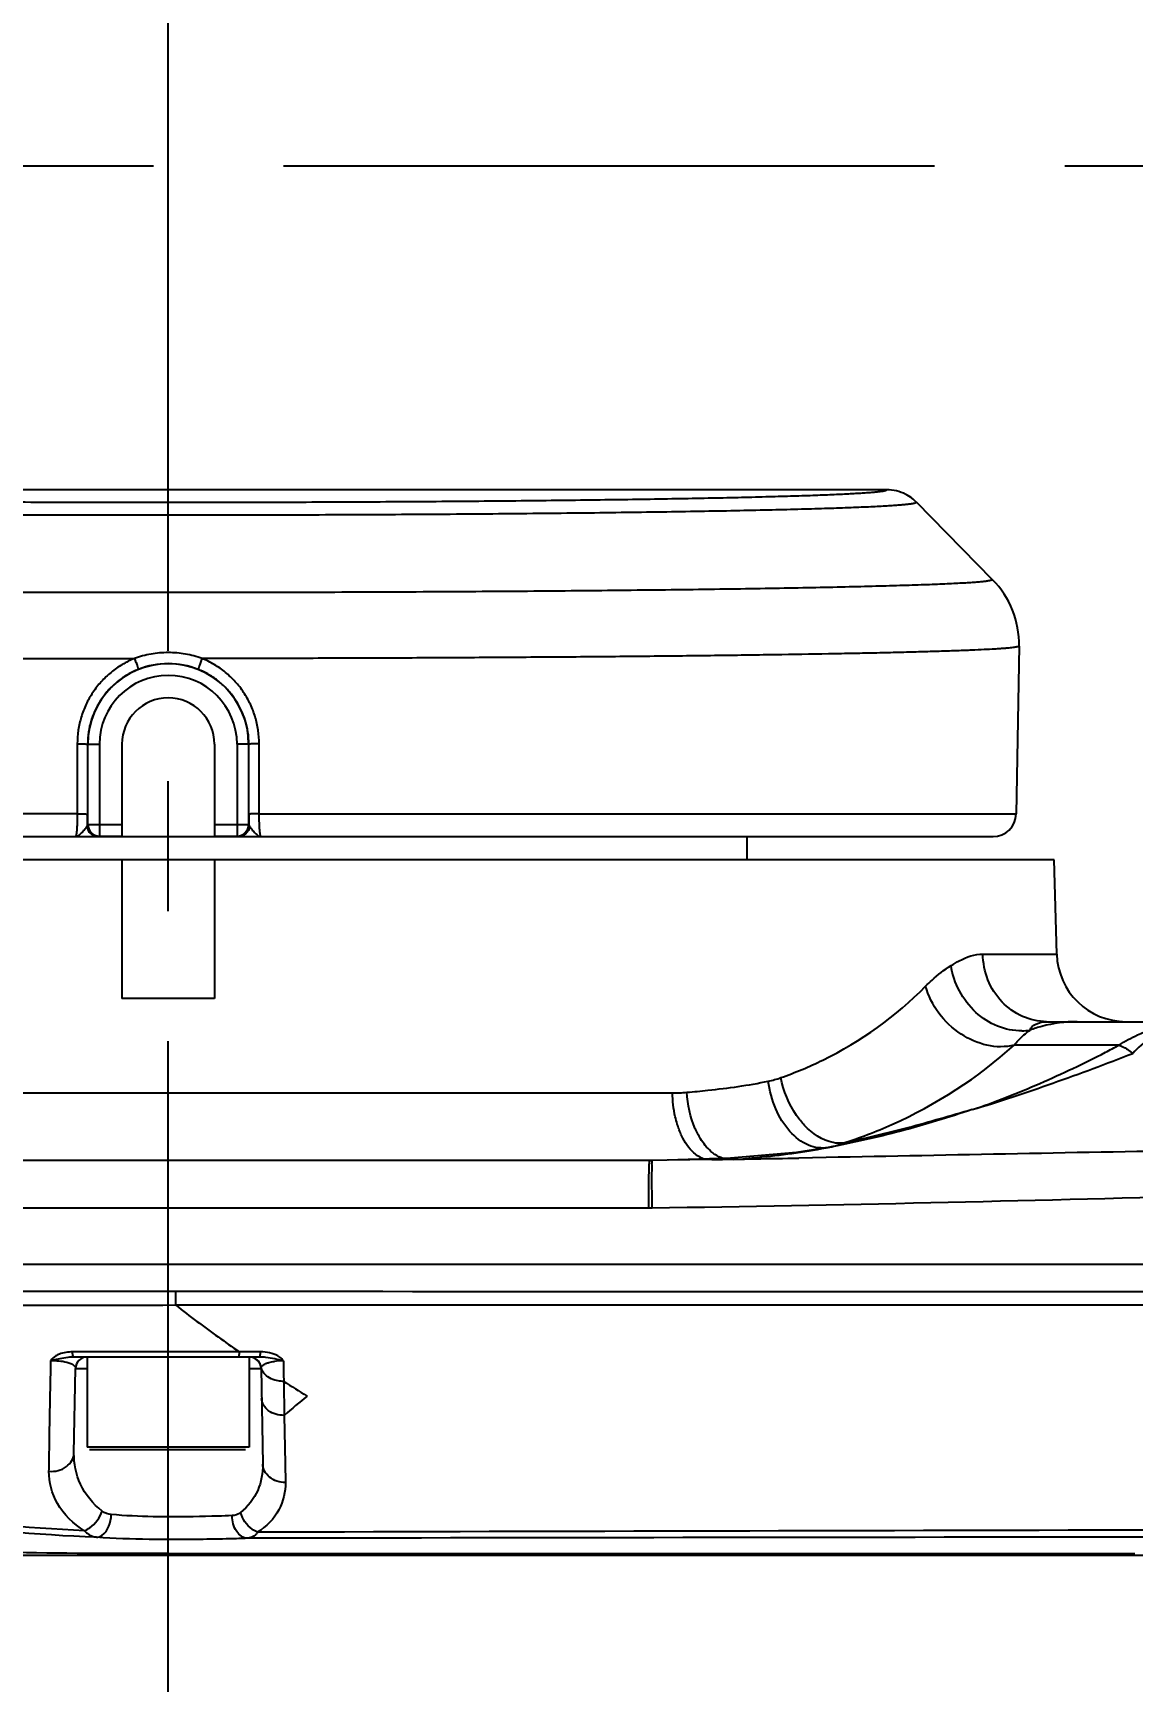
# Model space of a CAD drawing. Header units: millimetres. Extents: x 5828 to 6704, y 123 to 421.
# Drawn here: x 6409.191 to 6412.359, y 193.878 to 198.659 of the extents above; entities that cross this region are included whole.
import ezdxf

# ---------------------------------------------------------------- set-up
doc = ezdxf.new("R2010")
doc.units = ezdxf.units.MM
doc.linetypes.add('CENTER', pattern=[0.6, 0.375, -0.075, 0.075, -0.075])
for name, color, linetype in [('中心线', 7, 'Continuous'), ('外形图', 7, 'Continuous'), ('尺寸标注', 7, 'Continuous')]:
    doc.layers.add(name, color=color, linetype=linetype)
doc.styles.add('微软雅黑', font='msyh.ttc', dxfattribs={"height": 1.5})
doc.dimstyles.new('尺寸标注_1_15比例', dxfattribs={"dimtxt": 1.5, "dimasz": 1.25, "dimexe": 0.5, "dimexo": 0.4, "dimgap": 0.5, "dimtad": 1, "dimdec": 1, "dimlfac": 15, "dimdsep": 46, "dimtxsty": '微软雅黑', "dimcen": 0.09, "dimadec": 0, "dimazin": 0, "dimtp": 0.01, "dimtm": 0.01, "dimtfac": 1, "dimtdec": 1, "dimtofl": 0, "dimtmove": 0, "dimatfit": 3, "dimfxl": 1, "dimtolj": 1, "dimarcsym": 0})

# ---------------------------------------------------------------- blocks, each defined once
blk = doc.blocks.new('*D947')
at = {"layer": 'Defpoints', "color": 0}
for p in [(6399.9777, 202.2806), (6416.5734, 202.2806), (6416.5224, 194.271)]:
    blk.add_point(p, dxfattribs=at)
at = {"layer": '尺寸标注', "color": 0, "lineweight": -2}
for p, q in [((6416.1734, 202.2806), (6399.4777, 202.2806)), ((6399.9777, 195.521), (6399.9777, 201.0306)), ((6416.1224, 194.271), (6399.4777, 194.271))]:
    blk.add_line(p, q, dxfattribs=at)
at = {"layer": '尺寸标注', "color": 0}
for points in [[(6400.1861, 201.0306), (6399.7694, 201.0306), (6399.9777, 202.2806)], [(6399.7694, 195.521), (6400.1861, 195.521), (6399.9777, 194.271)]]:
    blk.add_solid(points, dxfattribs=at)
at = {"layer": '尺寸标注', "color": 0, "insert": (6398.6987, 198.2758), "char_height": 1.5, "attachment_point": 5, "rotation": 90, "style": '微软雅黑'}
blk.add_mtext('\\A1;\\A1;120', dxfattribs=at)

msp = doc.modelspace()

# ---------------------------------------------------------------- linework, layer by layer
at = {"layer": '中心线', "linetype": 'CENTER', "ltscale": 5}
for p, q in [((6409.5804, 193.8783), (6409.5804, 202.7948)), ((6403.9129, 198.2765), (6441.8348, 198.2765))]:
    msp.add_line(p, q, dxfattribs=at)
at = {"layer": '外形图'}
for p, q in [((6411.6496, 197.3431), (6409.1464, 197.3431)), ((6411.7351, 197.3073), (6411.7354, 197.3072)), ((6411.9549, 197.0837), (6411.7354, 197.3072)), ((6412.0313, 196.8921), (6412.0229, 196.4086)), ((6412.0313, 196.8921), (6412.0313, 196.8921)), ((6409.3185, 196.6104), (6409.3184, 196.4086)), ((6409.3482, 196.6098), (6409.3482, 196.4081)), ((6409.3482, 196.6098), (6409.3822, 196.6098)), ((6409.3489, 196.3782), (6409.3489, 196.6098)), ((6409.3822, 196.6098), (6409.3822, 196.3449)), ((6409.4471, 196.6098), (6409.4471, 196.345)), ((6409.7138, 196.6098), (6409.7138, 196.3449)), ((6409.7787, 196.6098), (6409.7787, 196.3449)), ((6409.8126, 196.6098), (6409.7787, 196.6098)), ((6409.812, 196.6098), (6409.812, 196.3782)), ((6409.8127, 196.4081), (6409.8126, 196.6098)), ((6409.8425, 196.4086), (6409.8424, 196.6104)), ((6409.3184, 196.4086), (6408.408, 196.4086)), ((6409.8425, 196.4086), (6412.0229, 196.4086)), ((6407.5474, 196.3431), (6411.9562, 196.3431)), ((6409.3481, 196.3774), (6409.3489, 196.3782)), ((6409.3489, 196.3782), (6409.4471, 196.3782)), ((6409.3659, 196.3431), (6409.3713, 196.3431)), ((6409.3814, 196.3441), (6409.3822, 196.3449)), ((6409.3822, 196.3449), (6409.4471, 196.3449)), ((6409.4471, 196.3438), (6409.4471, 196.3449)), ((6409.7138, 196.3782), (6409.812, 196.3782)), ((6409.7138, 196.3438), (6409.7138, 196.3449)), ((6409.7138, 196.3449), (6409.7787, 196.3449)), ((6409.7787, 196.3449), (6409.7795, 196.3441)), ((6409.7885, 196.3431), (6409.7935, 196.3432)), ((6409.812, 196.3782), (6409.8128, 196.3774)), ((6411.2471, 196.3431), (6411.2471, 196.2765)), ((6412.1328, 196.2765), (6407.5086, 196.2765)), ((6409.4471, 196.2765), (6409.4471, 195.8765)), ((6409.7138, 196.2765), (6409.7138, 195.8765)), ((6412.1399, 196.0046), (6412.1328, 196.2765)), ((6411.9268, 196.0046), (6412.1399, 196.0046)), ((6409.7138, 195.8765), (6409.4471, 195.8765)), ((6412.1101, 195.8098), (6412.9547, 195.8098)), ((6412.3195, 195.7425), (6412.0167, 195.7425)), ((6407.0105, 195.6046), (6411.033, 195.6046)), ((6411.3903, 195.4329), (6411.1999, 195.4164)), ((6411.4752, 195.4461), (6411.3903, 195.4329)), ((6411.4752, 195.4461), (6411.4812, 195.4472)), ((6410.9747, 195.4098), (6406.7215, 195.4098)), ((6411.0176, 195.4105), (6410.9747, 195.4099)), ((6411.1999, 195.4164), (6411.0176, 195.4105)), ((6411.1459, 195.4126), (6411.0176, 195.4105)), ((6411.1459, 195.4124), (6411.0205, 195.4105)), ((6411.4758, 195.4183), (6411.397, 195.4167)), ((6411.4758, 195.4182), (6411.397, 195.4167)), ((6410.9646, 195.2723), (6406.5882, 195.2723)), ((6410.9744, 195.2724), (6410.9646, 195.2723)), ((6421.2997, 195.1098), (6406.5933, 195.1098)), ((6409.6023, 195.0319), (6407.4267, 195.0324)), ((6409.2405, 194.7217), (6409.242, 194.8111)), ((6409.242, 194.8111), (6409.2423, 194.8328)), ((6409.3465, 194.858), (6409.3045, 194.858)), ((6409.8455, 194.8431), (6409.3077, 194.8431)), ((6409.3471, 194.8431), (6409.3471, 194.5831)), ((6409.8047, 194.8584), (6409.7847, 194.8584)), ((6409.8448, 194.8584), (6409.8047, 194.8584)), ((6409.8138, 194.8431), (6409.8138, 194.5831)), ((6409.9121, 194.8325), (6409.9127, 194.7926)), ((6409.3089, 194.5665), (6409.3132, 194.8104)), ((6409.3132, 194.8104), (6409.3471, 194.8104)), ((6409.8138, 194.8104), (6409.8477, 194.8104)), ((6409.8477, 194.8104), (6409.8525, 194.5348)), ((6409.9127, 194.7926), (6409.9131, 194.7729)), ((6409.913, 194.7729), (6409.9136, 194.7399)), ((6409.2387, 194.6174), (6409.2405, 194.7217)), ((6409.9136, 194.7399), (6409.9141, 194.7078)), ((6409.9141, 194.7078), (6409.9147, 194.6751)), ((6409.9147, 194.6751), (6409.917, 194.5357)), ((6409.8138, 194.5831), (6409.3471, 194.5831)), ((6409.3538, 194.5765), (6409.8028, 194.5765)), ((6409.917, 194.5359), (6409.9179, 194.4817)), ((6409.5804, 194.2765), (6409.5804, 194.3826)), ((6409.5804, 194.2765), (6412.3645, 194.2765))]:
    msp.add_line(p, q, dxfattribs=at)
msp.add_lwpolyline([(6411.7099, 197.3269), (6411.7085, 197.3277), (6411.7064, 197.3288), (6411.7052, 197.3295)], dxfattribs=at)
for centre, radius, start, end in [((6411.6493, 197.2227), 0.1206, 44.4905, 62.3592), ((6411.6498, 197.2231), 0.1199, 44.5146, 59.9404), ((6411.7647, 196.8968), 0.2667, 359.0007, 44.4992), ((6409.5471, 347.3968), 150.5403, 269.584, 269.975579), ((6409.5804, 196.6098), 0.2316, 0, 180), ((6409.5804, 196.6094), 0.2323, 68.1648, 111.8351), ((6409.5804, 196.6098), 0.1982, 0, 180), ((6409.5804, 196.6098), 0.1333, 0, 180), ((6403.8785, 196.4096), 5.4697, 359.6629, 359.9837), ((6415.1301, 196.4091), 5.3174, 180.0117, 180.3417), ((6411.9562, 196.4098), 0.0667, 270, 359), ((6409.3814, 196.3775), 0.0333, 180.0212, 269.979), ((6409.3822, 196.3782), 0.0333, 180.021, 269.979), ((6409.7787, 196.3782), 0.0333, 270.0209, 359.9791), ((6409.7795, 196.3775), 0.0333, 270.0209, 359.9792), ((6412.3399, 196.0098), 0.2, 181.5, 270), ((6412.0356, 195.9396), 0.1563, 271.3681, 280.078), ((6410.9121, 198.359), 2.971, 297.4112, 298.2756), ((6411.2522, 195.9113), 0.2788, 281.7397, 289.4886), ((6411.0329, 196.0937), 0.4892, 270.0096, 274.8182), ((6411.4343, 195.6894), 0.2467, 280.9541, 291.2424), ((6410.9667, 196.0117), 0.6019, 270, 270.7639), ((6409.4843, 298.8675), 103.4684, 270.92017, 271.059205), ((6411.8314, 197.8362), 3.6132, 231.913, 234.3227), ((6412.1443, 198.2688), 4.1471, 234.2955, 235.3208), ((6409.3465, 194.8098), 0.0333, 90, 179), ((6410.3821, 194.8684), 0.5975, 180.9624, 181.7523), ((6409.8144, 194.8098), 0.0333, 1, 90), ((6410.4132, 194.8685), 0.5684, 181.0115, 181.8451), ((6409.8449, 194.7316), 0.1268, 86.2534, 90.0322), ((6409.9117, 194.6482), 0.1844, 89.8785, 97.9548), ((6412.1709, 198.2997), 4.1876, 237.3727, 238.461), ((6411.7223, 192.6041), 2.7489, 129.3206, 131.1159)]:
    msp.add_arc(centre, radius, start, end, dxfattribs=at)
for points, knots in [([(6408.2376, 197.2783), (6408.3205, 197.2772), (6408.4934, 197.2752), (6408.7618, 197.2729), (6409.0463, 197.2713), (6409.3412, 197.2704), (6409.6409, 197.2702), (6409.9393, 197.2707), (6410.2308, 197.2719), (6410.5094, 197.2738), (6410.7311, 197.2759), (6410.898, 197.278), (6411.0139, 197.2796), (6411.1228, 197.2814), (6411.224, 197.2833), (6411.3172, 197.2853), (6411.4019, 197.2874), (6411.4776, 197.2896), (6411.5349, 197.2916), (6411.576, 197.2932), (6411.6032, 197.2944), (6411.6279, 197.2956), (6411.6501, 197.2969), (6411.6697, 197.2981), (6411.6868, 197.2994), (6411.7013, 197.3006), (6411.7118, 197.3017), (6411.7188, 197.3026), (6411.7232, 197.3032), (6411.7268, 197.3039), (6411.7298, 197.3045), (6411.7322, 197.3051), (6411.7337, 197.3057), (6411.7345, 197.3061), (6411.735, 197.3065), (6411.7352, 197.3068), (6411.7353, 197.307), (6411.7353, 197.3072)], [0, 0, 0, 0, 0.071071, 0.148277, 0.230106, 0.31495, 0.401144, 0.486997, 0.570824, 0.65098, 0.725892, 0.760917, 0.79409, 0.825249, 0.854238, 0.880919, 0.90516, 0.926839, 0.945854, 0.954333, 0.962109, 0.969175, 0.975525, 0.981153, 0.986052, 0.990217, 0.993643, 0.995077, 0.996325, 0.997385, 0.99826, 0.998949, 0.999456, 0.999644, 0.999792, 0.999906, 1, 1, 1, 1]), ([(6408.5351, 197.3119), (6408.6162, 197.311), (6408.7829, 197.3096), (6409.0383, 197.3081), (6409.3031, 197.3071), (6409.5727, 197.3068), (6409.8425, 197.3071), (6410.1077, 197.308), (6410.3638, 197.3095), (6410.6064, 197.3116), (6410.7982, 197.3138), (6410.9417, 197.3158), (6411.0409, 197.3174), (6411.1337, 197.3191), (6411.2199, 197.321), (6411.2989, 197.3229), (6411.3706, 197.3249), (6411.4345, 197.3269), (6411.4904, 197.3291), (6411.5318, 197.331), (6411.5608, 197.3326), (6411.5794, 197.3337), (6411.5958, 197.3348), (6411.61, 197.336), (6411.6221, 197.3371), (6411.6308, 197.3381), (6411.6366, 197.339), (6411.6401, 197.3395), (6411.6431, 197.3401), (6411.6452, 197.3406), (6411.6466, 197.341), (6411.6475, 197.3413), (6411.6482, 197.3416), (6411.6487, 197.3419), (6411.649, 197.3421), (6411.6492, 197.3422), (6411.6494, 197.3424), (6411.6495, 197.3425), (6411.6496, 197.3426), (6411.6496, 197.3427), (6411.6496, 197.3428), (6411.6497, 197.3429), (6411.6498, 197.3429), (6411.65, 197.343), (6411.6501, 197.343), (6411.6502, 197.3431), (6411.6502, 197.3431)], [0, 0, 0, 0, 0.078002, 0.160446, 0.245907, 0.332914, 0.419963, 0.505553, 0.588207, 0.666498, 0.739078, 0.77283, 0.804695, 0.834532, 0.862216, 0.887628, 0.910655, 0.931199, 0.949176, 0.9645, 0.971149, 0.977115, 0.982393, 0.986978, 0.990866, 0.994051, 0.995378, 0.99653, 0.997504, 0.998302, 0.998635, 0.998926, 0.999173, 0.99938, 0.999468, 0.999546, 0.999617, 0.999682, 0.999709, 0.999733, 0.999757, 0.999786, 0.999838, 0.999906, 0.999967, 1, 1, 1, 1]), ([(6411.7052, 197.3295), (6411.6967, 197.3339), (6411.6785, 197.3409), (6411.6593, 197.343), (6411.6497, 197.343)], [0, 0, 0, 0, 0.501725, 1, 1, 1, 1]), ([(6411.9549, 197.0837), (6411.9549, 197.0835), (6411.9546, 197.0831), (6411.9541, 197.0828), (6411.9532, 197.0823), (6411.9516, 197.0818), (6411.9491, 197.0812), (6411.946, 197.0806), (6411.9405, 197.0796), (6411.9318, 197.0785), (6411.9194, 197.0772), (6411.9042, 197.076), (6411.8863, 197.0747), (6411.8657, 197.0735), (6411.8425, 197.0723), (6411.8166, 197.0711), (6411.7881, 197.0699), (6411.745, 197.0683), (6411.6848, 197.0664), (6411.6054, 197.0642), (6411.5164, 197.0621), (6411.4184, 197.06), (6411.3119, 197.0581), (6411.1972, 197.0563), (6411.075, 197.0547), (6410.9458, 197.0532), (6410.8102, 197.0518), (6410.6186, 197.0501), (6410.368, 197.0484), (6410.0575, 197.0471), (6409.7381, 197.0464), (6409.4157, 197.0464), (6409.0965, 197.0471), (6408.7862, 197.0484), (6408.4908, 197.0504), (6408.2994, 197.0523), (6408.2072, 197.0533)], [0, 0, 0, 0, 0.000183, 0.000325, 0.000507, 0.001, 0.00167, 0.002521, 0.003552, 0.00616, 0.009495, 0.013556, 0.018339, 0.02384, 0.030051, 0.036965, 0.044575, 0.052873, 0.071493, 0.092734, 0.1165, 0.142683, 0.171155, 0.201789, 0.23444, 0.268953, 0.305171, 0.342924, 0.422319, 0.505658, 0.591388, 0.677907, 0.763602, 0.846872, 0.926164, 1, 1, 1, 1]), ([(6409.6779, 196.8565), (6409.6624, 196.8622), (6409.6302, 196.8707), (6409.5804, 196.8749), (6409.5307, 196.8707), (6409.4985, 196.8622), (6409.483, 196.8565)], [0, 0, 0, 0, 0.249948, 0.5, 0.750052, 1, 1, 1, 1]), ([(6412.0313, 196.8921), (6412.0313, 196.892), (6412.0311, 196.8916), (6412.0305, 196.8913), (6412.0297, 196.8909), (6412.0284, 196.8905), (6412.0268, 196.8901), (6412.024, 196.8895), (6412.0196, 196.8887), (6412.0133, 196.8879), (6412.0056, 196.887), (6411.9965, 196.8862), (6411.986, 196.8853), (6411.9742, 196.8845), (6411.9557, 196.8833), (6411.9291, 196.8819), (6411.8933, 196.8803), (6411.8521, 196.8787), (6411.8058, 196.8772), (6411.7543, 196.8757), (6411.6979, 196.8742), (6411.6366, 196.8727), (6411.5707, 196.8713), (6411.4738, 196.8695), (6411.3421, 196.8673), (6411.1723, 196.865), (6410.9879, 196.8629), (6410.7907, 196.8611), (6410.5823, 196.8596), (6410.3649, 196.8583), (6410.1402, 196.8574), (6409.9104, 196.8568), (6409.7558, 196.8566), (6409.6779, 196.8565)], [0, 0, 0, 0, 0.000185, 0.000467, 0.000879, 0.001431, 0.002127, 0.002968, 0.005087, 0.007792, 0.011085, 0.014963, 0.019426, 0.024471, 0.030096, 0.043075, 0.058333, 0.075837, 0.095548, 0.117422, 0.141409, 0.167453, 0.195495, 0.225473, 0.290952, 0.363294, 0.441837, 0.525863, 0.614604, 0.707249, 0.80295, 0.900832, 1, 1, 1, 1]), ([(6409.483, 196.8565), (6409.4708, 196.8516), (6409.4473, 196.8399), (6409.4151, 196.8174), (6409.3866, 196.7902), (6409.3624, 196.7592), (6409.3431, 196.7249), (6409.329, 196.6881), (6409.3204, 196.6497), (6409.3185, 196.6235), (6409.3185, 196.6104)], [0, 0, 0, 0, 0.125022, 0.249979, 0.374895, 0.49981, 0.624761, 0.749774, 0.874857, 1, 1, 1, 1]), ([(6409.494, 196.825), (6409.4834, 196.8208), (6409.4626, 196.8106), (6409.4342, 196.791), (6409.4089, 196.7674), (6409.3875, 196.7403), (6409.3703, 196.7103), (6409.3577, 196.6781), (6409.35, 196.6444), (6409.3482, 196.6213), (6409.3482, 196.6098)], [0, 0, 0, 0, 0.125036, 0.249985, 0.374878, 0.499765, 0.624697, 0.74971, 0.874815, 1, 1, 1, 1]), ([(6409.483, 196.8565), (6409.4837, 196.8546), (6409.4853, 196.8506), (6409.4875, 196.8449), (6409.4895, 196.8396), (6409.491, 196.8356), (6409.492, 196.8327), (6409.4926, 196.8308), (6409.4931, 196.8292), (6409.4935, 196.8278), (6409.4938, 196.8267), (6409.494, 196.8259), (6409.4941, 196.8254), (6409.4941, 196.8251), (6409.4941, 196.8251), (6409.494, 196.825)], [0, 0, 0, 0, 0.192313, 0.377453, 0.548463, 0.698927, 0.764656, 0.82321, 0.874044, 0.916689, 0.950766, 0.975995, 0.992248, 0.997087, 1, 1, 1, 1]), ([(6409.6779, 196.8565), (6409.6771, 196.8546), (6409.6756, 196.8506), (6409.6734, 196.8449), (6409.6714, 196.8396), (6409.6699, 196.8356), (6409.6689, 196.8327), (6409.6683, 196.8308), (6409.6678, 196.8292), (6409.6674, 196.8278), (6409.6671, 196.8267), (6409.6669, 196.8259), (6409.6668, 196.8254), (6409.6668, 196.8251), (6409.6668, 196.8251), (6409.6668, 196.825)], [0, 0, 0, 0, 0.192313, 0.377451, 0.548461, 0.698924, 0.764653, 0.823207, 0.87404, 0.916686, 0.950763, 0.975992, 0.992246, 0.997086, 1, 1, 1, 1]), ([(6409.8126, 196.6098), (6409.8126, 196.6213), (6409.8109, 196.6444), (6409.8032, 196.6781), (6409.7906, 196.7103), (6409.7734, 196.7403), (6409.7519, 196.7674), (6409.7267, 196.791), (6409.6982, 196.8106), (6409.6775, 196.8208), (6409.6668, 196.825)], [0, 0, 0, 0, 0.125185, 0.25029, 0.375303, 0.500235, 0.625122, 0.750015, 0.874964, 1, 1, 1, 1]), ([(6409.8424, 196.6104), (6409.8424, 196.6235), (6409.8405, 196.6497), (6409.8319, 196.6881), (6409.8178, 196.7249), (6409.7984, 196.7592), (6409.7743, 196.7902), (6409.7458, 196.8174), (6409.7136, 196.8399), (6409.69, 196.8516), (6409.6779, 196.8565)], [0, 0, 0, 0, 0.125143, 0.250226, 0.375239, 0.50019, 0.625105, 0.750021, 0.874978, 1, 1, 1, 1]), ([(6409.3185, 196.6104), (6409.3204, 196.6104), (6409.3243, 196.6104), (6409.3298, 196.6103), (6409.3348, 196.6103), (6409.3387, 196.6102), (6409.3414, 196.6102), (6409.3431, 196.6101), (6409.3446, 196.6101), (6409.3458, 196.61), (6409.3468, 196.61), (6409.3474, 196.6099), (6409.3478, 196.6099), (6409.348, 196.6099), (6409.3482, 196.6098), (6409.3482, 196.6098), (6409.3482, 196.6098)], [0, 0, 0, 0, 0.198137, 0.385914, 0.557217, 0.706467, 0.771272, 0.828807, 0.878605, 0.92026, 0.953437, 0.977873, 0.986754, 0.993392, 0.997788, 1, 1, 1, 1]), ([(6409.8424, 196.6104), (6409.8404, 196.6104), (6409.8366, 196.6104), (6409.8311, 196.6103), (6409.826, 196.6103), (6409.8222, 196.6102), (6409.8195, 196.6102), (6409.8178, 196.6101), (6409.8163, 196.6101), (6409.8151, 196.61), (6409.8141, 196.61), (6409.8135, 196.6099), (6409.8131, 196.6099), (6409.8129, 196.6099), (6409.8127, 196.6098), (6409.8127, 196.6098), (6409.8126, 196.6098)], [0, 0, 0, 0, 0.198137, 0.385914, 0.557217, 0.706468, 0.771272, 0.828807, 0.878605, 0.92026, 0.953437, 0.977873, 0.986754, 0.993392, 0.997788, 1, 1, 1, 1]), ([(6409.3184, 196.4086), (6409.3184, 196.4043), (6409.3183, 196.3959), (6409.318, 196.3836), (6409.3176, 196.3724), (6409.317, 196.3639), (6409.3165, 196.3579), (6409.3161, 196.3542), (6409.3156, 196.3509), (6409.3152, 196.3482), (6409.3147, 196.3461), (6409.3143, 196.3447), (6409.3139, 196.3439), (6409.3136, 196.3434), (6409.3133, 196.3431), (6409.3131, 196.3431)], [0, 0, 0, 0, 0.19558, 0.382807, 0.554464, 0.704143, 0.76903, 0.826518, 0.876145, 0.917539, 0.950443, 0.974759, 0.983761, 0.990778, 1, 1, 1, 1]), ([(6409.3184, 196.4086), (6409.3204, 196.4086), (6409.3242, 196.4086), (6409.3297, 196.4086), (6409.3348, 196.4085), (6409.3386, 196.4085), (6409.3413, 196.4084), (6409.343, 196.4084), (6409.3445, 196.4083), (6409.3457, 196.4083), (6409.3467, 196.4082), (6409.3474, 196.4082), (6409.3478, 196.4081), (6409.348, 196.4081), (6409.3481, 196.4081), (6409.3482, 196.4081), (6409.3482, 196.4081)], [0, 0, 0, 0, 0.198145, 0.385926, 0.557229, 0.706476, 0.771279, 0.828813, 0.878609, 0.920263, 0.953439, 0.977874, 0.986754, 0.993392, 0.997788, 1, 1, 1, 1]), ([(6409.8425, 196.4086), (6409.8405, 196.4086), (6409.8367, 196.4086), (6409.8311, 196.4086), (6409.8261, 196.4085), (6409.8223, 196.4085), (6409.8196, 196.4084), (6409.8179, 196.4084), (6409.8164, 196.4083), (6409.8152, 196.4083), (6409.8142, 196.4082), (6409.8135, 196.4082), (6409.8131, 196.4081), (6409.8129, 196.4081), (6409.8128, 196.4081), (6409.8127, 196.4081), (6409.8127, 196.4081)], [0, 0, 0, 0, 0.198145, 0.385926, 0.557229, 0.706476, 0.771279, 0.828813, 0.878609, 0.920263, 0.953439, 0.977874, 0.986754, 0.993392, 0.997788, 1, 1, 1, 1]), ([(6409.8478, 196.3431), (6409.8476, 196.3431), (6409.8473, 196.3434), (6409.847, 196.3439), (6409.8466, 196.3447), (6409.8462, 196.3461), (6409.8457, 196.3482), (6409.8452, 196.3509), (6409.8448, 196.3542), (6409.8444, 196.3579), (6409.8439, 196.3639), (6409.8433, 196.3724), (6409.8428, 196.3836), (6409.8425, 196.3959), (6409.8425, 196.4043), (6409.8425, 196.4086)], [0, 0, 0, 0, 0.009222, 0.016239, 0.025241, 0.049557, 0.082461, 0.123855, 0.173481, 0.23097, 0.295856, 0.445536, 0.617193, 0.80442, 1, 1, 1, 1]), ([(6409.3131, 196.3431), (6409.3145, 196.3431), (6409.3174, 196.3436), (6409.3216, 196.3457), (6409.3258, 196.3489), (6409.3301, 196.353), (6409.3337, 196.3569), (6409.3366, 196.3602), (6409.3388, 196.3627), (6409.3409, 196.3652), (6409.3429, 196.3676), (6409.3447, 196.37), (6409.3457, 196.3717), (6409.3462, 196.3725)], [0, 0, 0, 0, 0.091805, 0.192746, 0.308349, 0.439185, 0.581902, 0.65573, 0.729787, 0.802558, 0.872313, 0.938789, 1, 1, 1, 1]), ([(6409.3462, 196.3725), (6409.3465, 196.3729), (6409.3469, 196.3739), (6409.3475, 196.3752), (6409.3479, 196.3763), (6409.3481, 196.3771), (6409.3481, 196.3774)], [0, 0, 0, 0, 0.301728, 0.572302, 0.794767, 1, 1, 1, 1]), ([(6409.3462, 196.3725), (6409.3467, 196.3685), (6409.3491, 196.3608), (6409.3563, 196.3513), (6409.3646, 196.346), (6409.372, 196.3438), (6409.3758, 196.3434), (6409.3777, 196.3434)], [0, 0, 0, 0, 0.254956, 0.506803, 0.754352, 0.877127, 1, 1, 1, 1]), ([(6409.3779, 196.3437), (6409.3783, 196.3438), (6409.3792, 196.3438), (6409.3802, 196.3439), (6409.3808, 196.344), (6409.3811, 196.344), (6409.3813, 196.3441), (6409.3814, 196.3441), (6409.3814, 196.3441)], [0, 0, 0, 0, 0.402704, 0.708148, 0.823759, 0.910976, 0.969339, 1, 1, 1, 1]), ([(6409.7795, 196.3441), (6409.7795, 196.3441), (6409.7796, 196.3441), (6409.7798, 196.344), (6409.7801, 196.344), (6409.7807, 196.3439), (6409.7817, 196.3438), (6409.7825, 196.3438), (6409.783, 196.3437)], [0, 0, 0, 0, 0.030646, 0.088995, 0.176219, 0.29188, 0.597374, 1, 1, 1, 1]), ([(6409.8147, 196.3725), (6409.8142, 196.3685), (6409.8118, 196.3608), (6409.8046, 196.3512), (6409.7946, 196.3449), (6409.7869, 196.3434), (6409.7831, 196.3434)], [0, 0, 0, 0, 0.255151, 0.506974, 0.754941, 1, 1, 1, 1]), ([(6409.8128, 196.3774), (6409.8128, 196.3771), (6409.813, 196.3763), (6409.8134, 196.3752), (6409.814, 196.3739), (6409.8144, 196.3729), (6409.8147, 196.3725)], [0, 0, 0, 0, 0.205111, 0.427502, 0.698085, 1, 1, 1, 1]), ([(6409.8147, 196.3725), (6409.8151, 196.3717), (6409.8162, 196.37), (6409.8179, 196.3676), (6409.82, 196.3652), (6409.8228, 196.3619), (6409.8265, 196.3577), (6409.8308, 196.353), (6409.835, 196.3489), (6409.8393, 196.3458), (6409.8435, 196.3436), (6409.8464, 196.3431), (6409.8478, 196.3431)], [0, 0, 0, 0, 0.061503, 0.127759, 0.197397, 0.27021, 0.418099, 0.560806, 0.691602, 0.807271, 0.908121, 1, 1, 1, 1]), ([(6411.7622, 195.912), (6411.7681, 195.9181), (6411.7907, 195.94), (6411.8158, 195.9595), (6411.8355, 195.9715)], [0, 0, 0, 0, 0.270179, 1, 1, 1, 1]), ([(6412.0393, 195.7833), (6411.9918, 195.7822), (6411.8915, 195.8262), (6411.8429, 195.9211), (6411.8354, 195.9714)], [0, 0, 0, 0, 0.483177, 1, 1, 1, 1]), ([(6411.8355, 195.9715), (6411.8433, 195.9762), (6411.8708, 195.9933), (6411.9034, 196.0046), (6411.9268, 196.0046)], [0, 0, 0, 0, 0.281061, 1, 1, 1, 1]), ([(6412.1101, 195.8098), (6412.0635, 195.8098), (6411.9645, 195.855), (6411.928, 195.955), (6411.9268, 196.0046)], [0, 0, 0, 0, 0.484836, 1, 1, 1, 1]), ([(6411.3452, 195.6485), (6411.3864, 195.6631), (6411.5391, 195.7266), (6411.6772, 195.8251), (6411.7622, 195.912)], [0, 0, 0, 0, 0.264574, 1, 1, 1, 1]), ([(6412.0167, 195.7425), (6411.9666, 195.7288), (6411.8471, 195.7615), (6411.7775, 195.857), (6411.7622, 195.912)], [0, 0, 0, 0, 0.476285, 1, 1, 1, 1]), ([(6412.0167, 195.7425), (6412.0205, 195.747), (6412.0348, 195.7626), (6412.0506, 195.7768), (6412.063, 195.7857)], [0, 0, 0, 0, 0.279338, 1, 1, 1, 1]), ([(6412.0629, 195.7857), (6412.0644, 195.7936), (6412.0823, 195.8057), (6412.0998, 195.8098), (6412.1102, 195.8098)], [0, 0, 0, 0, 0.435489, 1, 1, 1, 1]), ([(6412.1983, 195.8098), (6412.1643, 195.8098), (6412.1181, 195.8032), (6412.0742, 195.7897), (6412.063, 195.7857)], [0, 0, 0, 0, 0.741787, 1, 1, 1, 1]), ([(6412.3195, 195.7425), (6412.3364, 195.7534), (6412.4054, 195.7916), (6412.4855, 195.8098), (6412.5441, 195.8098)], [0, 0, 0, 0, 0.25554, 1, 1, 1, 1]), ([(6412.5085, 195.8067), (6412.495, 195.8044), (6412.4383, 195.7887), (6412.3892, 195.7515), (6412.3589, 195.7185)], [0, 0, 0, 0, 0.234093, 1, 1, 1, 1]), ([(6411.5237, 195.4595), (6411.5716, 195.475), (6411.7495, 195.5427), (6411.9135, 195.6479), (6412.0167, 195.7425)], [0, 0, 0, 0, 0.264423, 1, 1, 1, 1]), ([(6411.8963, 195.5563), (6411.9626, 195.5779), (6412.092, 195.6302), (6412.2181, 195.6895), (6412.2799, 195.7216)], [0, 0, 0, 0, 0.500634, 1, 1, 1, 1]), ([(6412.3195, 195.7425), (6412.3226, 195.7413), (6412.3366, 195.7349), (6412.3493, 195.726), (6412.3589, 195.7185)], [0, 0, 0, 0, 0.21234, 1, 1, 1, 1]), ([(6411.8958, 195.5562), (6411.9743, 195.5791), (6412.1292, 195.632), (6412.2828, 195.6885), (6412.3589, 195.7185)], [0, 0, 0, 0, 0.499768, 1, 1, 1, 1]), ([(6411.074, 195.6063), (6411.0943, 195.608), (6411.173, 195.6154), (6411.2515, 195.6264), (6411.3089, 195.6384)], [0, 0, 0, 0, 0.258466, 1, 1, 1, 1]), ([(6411.4812, 195.4472), (6411.4625, 195.4436), (6411.4191, 195.4501), (6411.3656, 195.4933), (6411.3261, 195.5587), (6411.3123, 195.611), (6411.3089, 195.6384)], [0, 0, 0, 0, 0.201323, 0.43557, 0.707697, 1, 1, 1, 1]), ([(6411.4135, 195.5105), (6411.405, 195.5196), (6411.3727, 195.5601), (6411.3526, 195.6099), (6411.3452, 195.6485)], [0, 0, 0, 0, 0.240182, 1, 1, 1, 1]), ([(6411.0465, 195.5146), (6411.0444, 195.5216), (6411.0367, 195.551), (6411.0333, 195.5815), (6411.033, 195.6046)], [0, 0, 0, 0, 0.241366, 1, 1, 1, 1]), ([(6411.1137, 195.4725), (6411.108, 195.4817), (6411.0866, 195.5235), (6411.0764, 195.5705), (6411.074, 195.6063)], [0, 0, 0, 0, 0.232161, 1, 1, 1, 1]), ([(6411.8958, 195.5562), (6411.828, 195.5338), (6411.6913, 195.4914), (6411.5515, 195.4607), (6411.4812, 195.4472)], [0, 0, 0, 0, 0.499045, 1, 1, 1, 1]), ([(6411.8963, 195.5563), (6411.8347, 195.5388), (6411.7116, 195.5022), (6411.5866, 195.4729), (6411.5237, 195.4595)], [0, 0, 0, 0, 0.499317, 1, 1, 1, 1]), ([(6411.1087, 195.421), (6411.1037, 195.424), (6411.0828, 195.4401), (6411.0681, 195.4629), (6411.0593, 195.4813)], [0, 0, 0, 0, 0.222414, 1, 1, 1, 1]), ([(6411.5237, 195.4595), (6411.5144, 195.4587), (6411.4726, 195.4616), (6411.4355, 195.4873), (6411.4135, 195.5105)], [0, 0, 0, 0, 0.225425, 1, 1, 1, 1]), ([(6411.1549, 195.4272), (6411.1511, 195.4299), (6411.1349, 195.4426), (6411.122, 195.4591), (6411.1137, 195.4725)], [0, 0, 0, 0, 0.229921, 1, 1, 1, 1]), ([(6411.2097, 195.4126), (6411.2326, 195.4144), (6411.3215, 195.4222), (6411.4101, 195.4337), (6411.4752, 195.4461)], [0, 0, 0, 0, 0.257255, 1, 1, 1, 1]), ([(6410.9646, 195.2723), (6410.9646, 195.2897), (6410.9646, 195.3151), (6410.9649, 195.3474), (6410.9651, 195.3682), (6410.9657, 195.3847), (6410.9653, 195.3984), (6410.967, 195.4042), (6410.9658, 195.4098), (6410.9667, 195.4098)], [0, 0, 0, 0, 0.380127, 0.552961, 0.704913, 0.829912, 0.92297, 0.980387, 1, 1, 1, 1]), ([(6410.9744, 195.2724), (6410.9742, 195.289), (6410.974, 195.3202), (6410.9734, 195.3615), (6410.9743, 195.3905), (6410.9737, 195.4052), (6410.9746, 195.4095)], [0, 0, 0, 0, 0.364724, 0.68115, 0.903589, 1, 1, 1, 1]), ([(6410.9746, 195.4095), (6410.9746, 195.4096), (6410.9746, 195.4097), (6410.9747, 195.4099), (6410.9747, 195.4099)], [0, 0, 0, 0, 0.715252, 1, 1, 1, 1]), ([(6420.5118, 195.0481), (6420.0577, 195.0291), (6419.1481, 195.0204), (6417.7845, 195.0373), (6416.4206, 195.0347), (6415.0569, 195.0304), (6413.6932, 195.0313), (6411.875, 195.0313), (6410.5114, 195.0314), (6409.6023, 195.0319)], [0, 0, 0, 0, 0.124989, 0.250027, 0.375032, 0.500024, 0.625022, 0.750018, 1, 1, 1, 1]), ([(6409.6025, 194.9924), (6409.6025, 194.9953), (6409.6023, 195.0085), (6409.6023, 195.0217), (6409.6023, 195.0319)], [0, 0, 0, 0, 0.2243, 1, 1, 1, 1]), ([(6420.5138, 195.0039), (6420.0595, 194.9851), (6419.1497, 194.9953), (6417.7859, 194.9907), (6416.4219, 194.9926), (6415.058, 194.9923), (6413.6941, 194.9926), (6411.8756, 194.9925), (6410.5117, 194.9927), (6409.6025, 194.9923)], [0, 0, 0, 0, 0.125008, 0.250011, 0.375016, 0.500018, 0.625018, 0.750015, 1, 1, 1, 1]), ([(6409.3739, 194.3238), (6409.0272, 194.3366), (6408.3327, 194.4329), (6407.6988, 194.7653), (6407.4375, 194.992)], [0, 0, 0, 0, 0.500784, 1, 1, 1, 1]), ([(6409.6025, 194.9923), (6409.4025, 194.9911), (6409.0103, 194.9929), (6408.2887, 194.9924), (6407.7671, 194.9922), (6407.4377, 194.9921)], [0, 0, 0, 0, 0.277139, 0.543521, 1, 1, 1, 1]), ([(6409.3393, 194.3426), (6408.9996, 194.3574), (6408.3208, 194.4556), (6407.6956, 194.7722), (6407.4377, 194.9921)], [0, 0, 0, 0, 0.500857, 1, 1, 1, 1]), ([(6409.2423, 194.8329), (6409.2578, 194.8334), (6409.2807, 194.8319), (6409.3034, 194.8239), (6409.3089, 194.8189)], [0, 0, 0, 0, 0.674236, 1, 1, 1, 1]), ([(6409.3045, 194.858), (6409.2918, 194.858), (6409.2748, 194.8556), (6409.2598, 194.8484), (6409.2564, 194.8464)], [0, 0, 0, 0, 0.763683, 1, 1, 1, 1]), ([(6409.3077, 194.8431), (6409.3074, 194.8431), (6409.3056, 194.8453), (6409.3057, 194.8478), (6409.3054, 194.8499)], [0, 0, 0, 0, 0.100577, 1, 1, 1, 1]), ([(6409.7854, 194.8431), (6409.7848, 194.8431), (6409.7857, 194.8469), (6409.7849, 194.8484), (6409.7849, 194.8501)], [0, 0, 0, 0, 0.256556, 1, 1, 1, 1]), ([(6409.8455, 194.8431), (6409.8449, 194.8431), (6409.8458, 194.8469), (6409.8451, 194.8484), (6409.845, 194.8502)], [0, 0, 0, 0, 0.256755, 1, 1, 1, 1]), ([(6409.9124, 194.8325), (6409.8954, 194.8353), (6409.8736, 194.8418), (6409.8509, 194.8431), (6409.8455, 194.8431)], [0, 0, 0, 0, 0.760738, 1, 1, 1, 1]), ([(6409.8477, 194.8104), (6409.8477, 194.8109), (6409.8476, 194.8118), (6409.848, 194.8128), (6409.8483, 194.8132)], [0, 0, 0, 0, 0.480838, 1, 1, 1, 1]), ([(6409.9121, 194.8325), (6409.9093, 194.8366), (6409.8927, 194.8516), (6409.87, 194.8571), (6409.8532, 194.8582)], [0, 0, 0, 0, 0.227932, 1, 1, 1, 1]), ([(6409.8539, 194.8202), (6409.8546, 194.8208), (6409.8585, 194.8233), (6409.8629, 194.8251), (6409.8664, 194.8263)], [0, 0, 0, 0, 0.205963, 1, 1, 1, 1]), ([(6409.8664, 194.8263), (6409.8677, 194.8267), (6409.8742, 194.8287), (6409.8809, 194.83), (6409.8862, 194.8308)], [0, 0, 0, 0, 0.209062, 1, 1, 1, 1]), ([(6409.913, 194.7729), (6409.9078, 194.773), (6409.8887, 194.7746), (6409.8693, 194.7827), (6409.8594, 194.7927)], [0, 0, 0, 0, 0.269874, 1, 1, 1, 1]), ([(6409.9147, 194.6751), (6409.8986, 194.6752), (6409.8682, 194.6821), (6409.8494, 194.7103), (6409.8492, 194.7233)], [0, 0, 0, 0, 0.551494, 1, 1, 1, 1]), ([(6409.2369, 194.5139), (6409.237, 194.5222), (6409.2377, 194.5567), (6409.2383, 194.5912), (6409.2387, 194.6174)], [0, 0, 0, 0, 0.242666, 1, 1, 1, 1]), ([(6409.2369, 194.5139), (6409.2542, 194.5126), (6409.2888, 194.5197), (6409.3087, 194.5516), (6409.3089, 194.5665)], [0, 0, 0, 0, 0.53774, 1, 1, 1, 1]), ([(6409.3898, 194.3992), (6409.3637, 194.4198), (6409.3211, 194.4709), (6409.3084, 194.536), (6409.3089, 194.5665)], [0, 0, 0, 0, 0.521033, 1, 1, 1, 1]), ([(6409.8525, 194.5348), (6409.8529, 194.5091), (6409.844, 194.4552), (6409.8097, 194.4119), (6409.7887, 194.3949)], [0, 0, 0, 0, 0.48833, 1, 1, 1, 1]), ([(6409.9179, 194.4817), (6409.9017, 194.4819), (6409.87, 194.4907), (6409.8527, 194.5208), (6409.8525, 194.5348)], [0, 0, 0, 0, 0.535552, 1, 1, 1, 1]), ([(6409.3393, 194.3426), (6409.3081, 194.3625), (6409.255, 194.4114), (6409.2363, 194.482), (6409.2369, 194.5139)], [0, 0, 0, 0, 0.537002, 1, 1, 1, 1]), ([(6409.9179, 194.4817), (6409.9183, 194.4548), (6409.9054, 194.3965), (6409.8628, 194.3547), (6409.838, 194.3381)], [0, 0, 0, 0, 0.474224, 1, 1, 1, 1]), ([(6409.3393, 194.3426), (6409.3448, 194.3447), (6409.3674, 194.3575), (6409.3834, 194.3804), (6409.3898, 194.3992)], [0, 0, 0, 0, 0.229232, 1, 1, 1, 1]), ([(6409.3739, 194.3238), (6409.3793, 194.324), (6409.4062, 194.3349), (6409.4151, 194.3673), (6409.4164, 194.3892)], [0, 0, 0, 0, 0.195377, 1, 1, 1, 1]), ([(6409.5804, 194.3826), (6409.5658, 194.3826), (6409.5111, 194.3832), (6409.4563, 194.3856), (6409.4164, 194.3892)], [0, 0, 0, 0, 0.266803, 1, 1, 1, 1]), ([(6409.7641, 194.3862), (6409.7507, 194.3856), (6409.6895, 194.3833), (6409.6283, 194.3826), (6409.5804, 194.3826)], [0, 0, 0, 0, 0.219131, 1, 1, 1, 1]), ([(6409.8087, 194.3207), (6409.7965, 194.3213), (6409.7709, 194.3416), (6409.7646, 194.3703), (6409.7641, 194.3862)], [0, 0, 0, 0, 0.43426, 1, 1, 1, 1]), ([(6409.838, 194.3381), (6409.8324, 194.3403), (6409.81, 194.353), (6409.7941, 194.3762), (6409.7887, 194.3949)], [0, 0, 0, 0, 0.236856, 1, 1, 1, 1]), ([(6409.3393, 194.3426), (6409.3416, 194.3399), (6409.351, 194.3304), (6409.3642, 194.3249), (6409.3739, 194.3238)], [0, 0, 0, 0, 0.266195, 1, 1, 1, 1]), ([(6409.838, 194.3381), (6409.8361, 194.3355), (6409.8286, 194.3267), (6409.817, 194.3214), (6409.8087, 194.3207)], [0, 0, 0, 0, 0.276514, 1, 1, 1, 1]), ([(6420.5138, 194.3459), (6419.6241, 194.3423), (6417.8445, 194.3476), (6415.1752, 194.3508), (6412.5063, 194.3445), (6410.7273, 194.3407), (6409.838, 194.3381)], [0, 0, 0, 0, 0.250013, 0.500074, 0.750099, 1, 1, 1, 1]), ([(6409.5804, 194.3172), (6409.5621, 194.3172), (6409.4932, 194.3177), (6409.4243, 194.3202), (6409.3739, 194.3238)], [0, 0, 0, 0, 0.266573, 1, 1, 1, 1]), ([(6409.8087, 194.3207), (6409.792, 194.3201), (6409.716, 194.3179), (6409.6399, 194.3172), (6409.5804, 194.3172)], [0, 0, 0, 0, 0.219066, 1, 1, 1, 1]), ([(6420.5136, 194.3241), (6419.6215, 194.3216), (6417.8371, 194.3263), (6415.1606, 194.3278), (6412.4844, 194.3244), (6410.7004, 194.3223), (6409.8087, 194.3207)], [0, 0, 0, 0, 0.250008, 0.500065, 0.75009, 1, 1, 1, 1])]:
    msp.add_open_spline(points, degree=3, knots=knots, dxfattribs=at)
for points in [[(6411.0593, 195.4813), (6411.0542, 195.492), (6411.05, 195.5032), (6411.0465, 195.5146)], [(6412.5774, 195.4388), (6412.2102, 195.4331), (6411.843, 195.4252), (6411.4758, 195.4182)], [(6411.1232, 195.4139), (6411.1181, 195.4157), (6411.1133, 195.4182), (6411.1087, 195.421)], [(6411.1778, 195.4157), (6411.1697, 195.4184), (6411.162, 195.4224), (6411.1549, 195.4272)], [(6412.5793, 195.307), (6412.0444, 195.2937), (6411.5095, 195.2796), (6410.9744, 195.2724)], [(6409.2564, 194.8464), (6409.2509, 194.843), (6409.2456, 194.8385), (6409.2423, 194.8328)], [(6409.2629, 194.8371), (6409.2561, 194.8356), (6409.2492, 194.8343), (6409.2423, 194.8329)], [(6409.3077, 194.8431), (6409.2926, 194.8432), (6409.2777, 194.8402), (6409.2629, 194.8371)], [(6409.3054, 194.8499), (6409.305, 194.8526), (6409.3047, 194.8553), (6409.3045, 194.858)], [(6409.3089, 194.8189), (6409.3112, 194.8167), (6409.3133, 194.8136), (6409.3132, 194.8104)], [(6409.7847, 194.8584), (6409.6386, 194.8581), (6409.4925, 194.858), (6409.3465, 194.858)], [(6409.8307, 194.8392), (6409.8259, 194.8417), (6409.8204, 194.8431), (6409.8151, 194.8431)], [(6409.8481, 194.8132), (6409.8471, 194.8236), (6409.8399, 194.8343), (6409.8307, 194.8392)], [(6409.8481, 194.8132), (6409.849, 194.8161), (6409.8514, 194.8184), (6409.8539, 194.8202)], [(6409.8594, 194.7927), (6409.8539, 194.7982), (6409.8495, 194.8055), (6409.8481, 194.8132)], [(6409.4164, 194.3892), (6409.4069, 194.3901), (6409.3972, 194.3934), (6409.3898, 194.3992)], [(6409.7887, 194.3949), (6409.782, 194.3894), (6409.7728, 194.3866), (6409.7641, 194.3862)], [(6409.5804, 194.2765), (6409.2693, 194.2765), (6408.958, 194.2797), (6408.6472, 194.2941)]]:
    msp.add_open_spline(points, degree=3, dxfattribs=at)

# ---------------------------------------------------------------- dimensions: what is measured, and where the dimension line sits
at = {"layer": '尺寸标注'}
dim = msp.add_linear_dim(base=(6399.9777, 202.2806), p1=(6416.5224, 194.271), p2=(6416.5734, 202.2806), angle=90, text='\\A1;120', dimstyle='尺寸标注_1_15比例', override={"dimtxsty": '微软雅黑'}, dxfattribs=at)
dim.commit()
dim.dimension.update_dxf_attribs({"geometry": '*D947', "text_midpoint": (6398.6987, 198.2758)})

doc.saveas('drawing.dxf')
